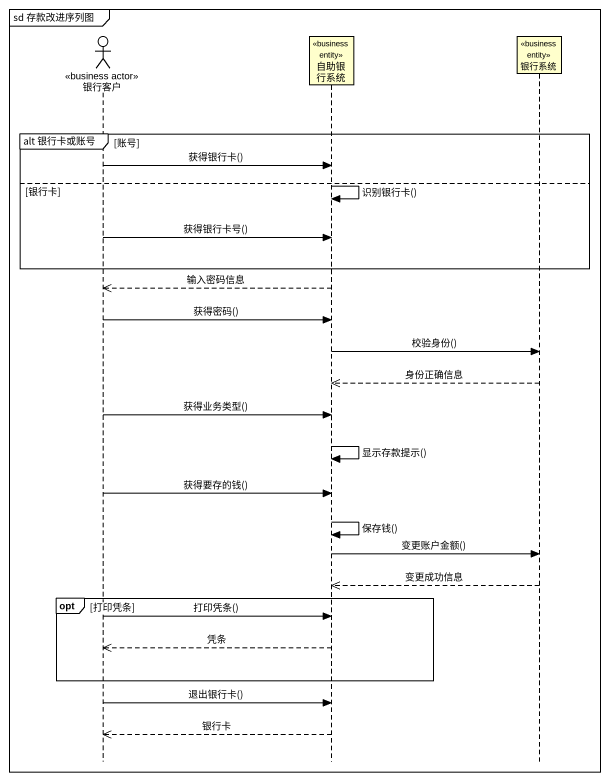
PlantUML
@startuml
mainframe sd 存款改进序列图
hide footbox
actor 银行客户 <<business actor>>
participant 自助银行系统 <<business entity>>
participant 银行系统 <<business entity>>

group alt 银行卡或账号 [账号]
  银行客户 -> 自助银行系统 : 获得银行卡()
else 银行卡
  自助银行系统 -> 自助银行系统 : 识别银行卡()
  银行客户 -> 自助银行系统 : 获得银行卡号()
end
自助银行系统 -->> 银行客户 : 输入密码信息
银行客户 -> 自助银行系统 : 获得密码()
自助银行系统 -> 银行系统 : 校验身份()
银行系统 -->> 自助银行系统 : 身份正确信息
银行客户 -> 自助银行系统 : 获得业务类型()
自助银行系统 -> 自助银行系统 : 显示存款提示()
银行客户 -> 自助银行系统 : 获得要存的钱()
自助银行系统 -> 自助银行系统 : 保存钱()
自助银行系统 -> 银行系统 : 变更账户金额()
银行系统 -->> 自助银行系统 : 变更成功信息
opt 打印凭条
  银行客户 -> 自助银行系统 : 打印凭条()
  自助银行系统 -->> 银行客户 : 凭条
end
银行客户 -> 自助银行系统 : 退出银行卡()
自助银行系统 -->> 银行客户 : 银行卡
@enduml
